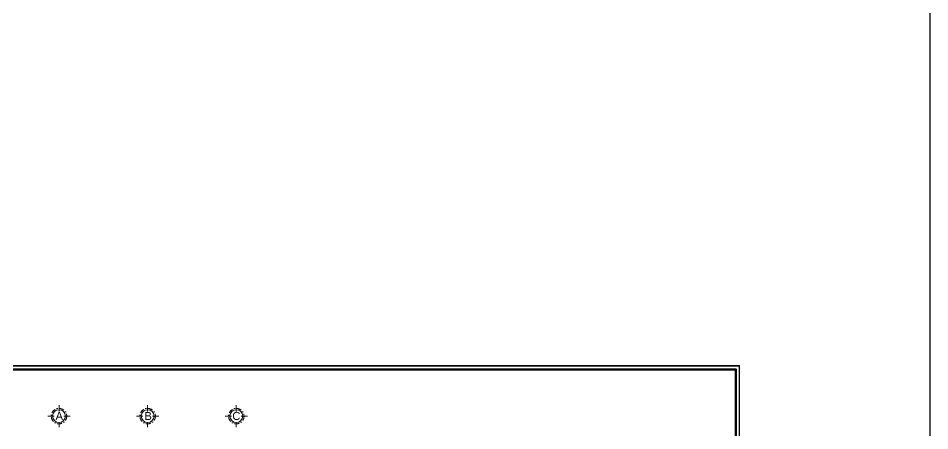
# Model space of a CAD drawing. Extents: x -454308 to 890911, y -14103 to 1343694.
# Drawn here: x 205515 to 206710, y 659275 to 659816 of the extents above; entities that cross this region are included whole.
import ezdxf

# ---------------------------------------------------------------- set-up
doc = ezdxf.new("R2010")
doc.units = 0
doc.header["$MEASUREMENT"] = 0
doc.linetypes.add('DASHDOT', pattern=[1, 0.5, -0.25, 0, -0.25])
doc.layers.add('cotas', color=142, linetype='Continuous', lineweight=9)
doc.layers.add('paredes', color=20, linetype='Continuous', lineweight=50)
doc.styles.add('gama_50_s', font='arial.ttf', dxfattribs={"height": 0.14})

# ---------------------------------------------------------------- blocks, each defined once
blk = doc.blocks.new('UTYIYUIYORTTRYYUTYUI')
at = {"layer": 'cotas', "linetype": 'DASHDOT', "lineweight": 0}
for p, q in [((738.434, 292.324), (738.434, 292.045)), ((737.949, 291.839), (738.229, 291.839)), ((738.434, 291.354), (738.434, 291.633)), ((738.713, 291.839), (738.919, 291.839))]:
    blk.add_line(p, q, dxfattribs=at)
at = {"layer": 'cotas', "linetype": 'DASHDOT', "lineweight": 0, "ltscale": 0.4}
blk.add_circle((738.434, 291.839), 0.337, dxfattribs=at)
at = {"layer": 'cotas', "lineweight": 0}
blk.add_circle((738.434, 291.839), 0.279, dxfattribs=at)

msp = doc.modelspace()

# ---------------------------------------------------------------- linework, layer by layer
at = {"lineweight": 30}
msp.add_lwpolyline([(201355.251, 661209.09), (206709.687, 661209.09), (206709.687, 658421.916), (201355.251, 658421.916)], close=True, dxfattribs=at)
at = {"linetype": 'Continuous'}
msp.add_lwpolyline([(205110.097, 659360.03), (205110.097, 658460.03), (206460.097, 658460.03), (206460.097, 659360.03)], close=True, dxfattribs=at)
at = {"layer": 'paredes', "color": 250, "linetype": 'Continuous', "const_width": 1.5}
msp.add_lwpolyline([(205110.097, 658460.03), (206460.097, 658460.03), (206460.097, 659360.03), (205110.097, 659360.03)], close=True, dxfattribs=at)
at = {"layer": 'paredes', "color": 250, "linetype": 'Continuous'}
msp.add_lwpolyline([(205114.597, 658464.53), (206455.597, 658464.53), (206455.597, 659355.53), (205114.597, 659355.53)], close=True, dxfattribs=at)

# ---------------------------------------------------------------- block references
at = {"xscale": 29.99999999534339, "yscale": 29.99999999534339, "zscale": 29.99999999534339, "rotation": 270}
for p in [(196812.803, 681447.343), (196929.053, 681447.343), (197045.303, 681447.343)]:
    msp.add_blockref('UTYIYUIYORTTRYYUTYUI', p, dxfattribs=at)

# ---------------------------------------------------------------- texts
at = {"layer": 'cotas', "linetype": 'Continuous', "char_height": 10.5, "attachment_point": 5, "style": 'gama_50_s'}
for s, insert in [('A', (205568.323, 659294.493)), ('B', (205684.888, 659294.493)), ('C', (205800.511, 659294.493))]:
    msp.add_mtext(s, dxfattribs=dict(at, insert=insert))

doc.saveas('drawing.dxf')
